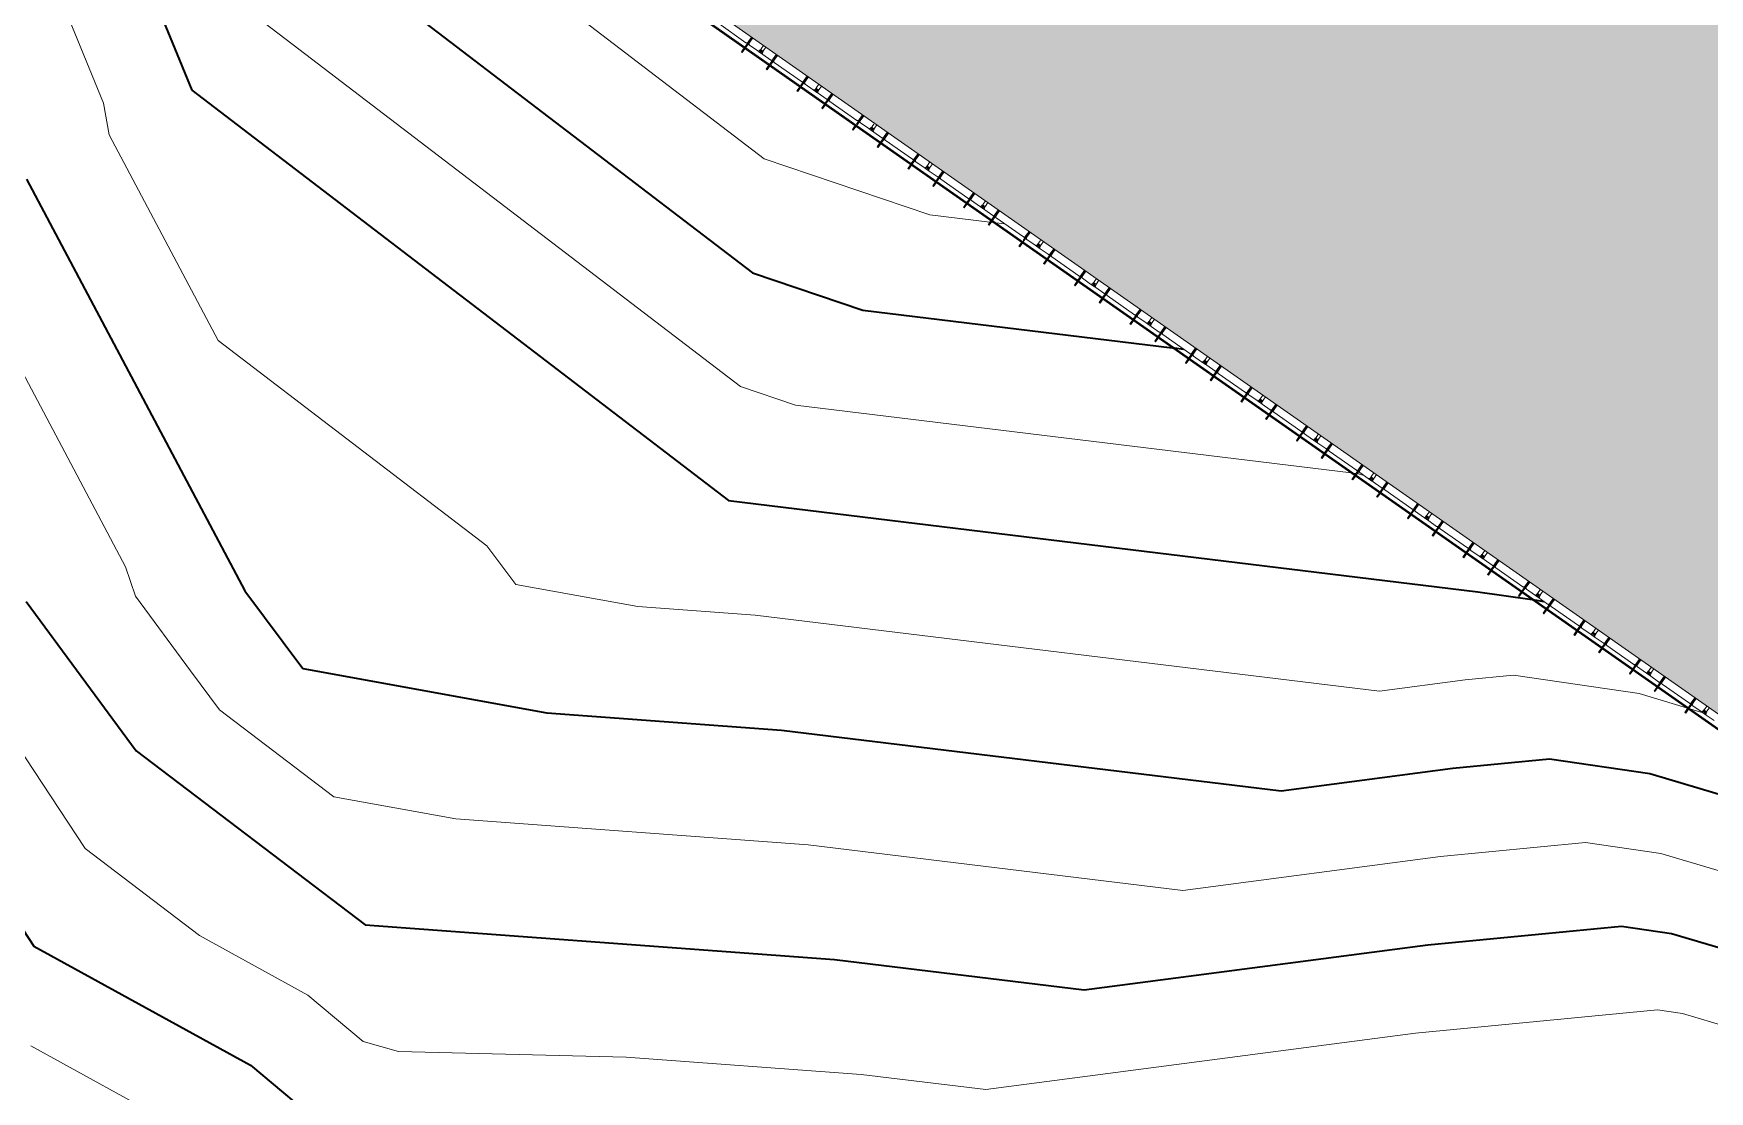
# Model space of a CAD drawing. Header units: millimetres. Extents: x -861324 to 439029, y -308065 to 694685.
# Drawn here: x -388432 to -326338, y 79907 to 119102 of the extents above; entities that cross this region are included whole.
import ezdxf

# ---------------------------------------------------------------- set-up
doc = ezdxf.new("R2010")
doc.units = ezdxf.units.MM
for name, color, linetype, lineweight in [('A-DETL-GENF', 92, 'Continuous', 9), ('A-DETL-THIN', 151, 'Continuous', 9), ('A-GENM', 13, 'Continuous', 9), ('C-TOPO-MAJR', 7, 'Continuous', 35), ('C-TOPO-MINR', 7, 'Continuous', 9), ('S-BEAM', 12, 'Continuous', 9)]:
    doc.layers.add(name, color=color, linetype=linetype, lineweight=lineweight)

# ---------------------------------------------------------------- blocks, each defined once
blk = doc.blocks.new('Dai phao do pin - DẢI PHAO ĐỠ PIN-15498-BỐ TRÍ BÈ PIN HỒ BẢN MÒNG')
at = {"layer": 'A-GENM', "color": 7}
for p, q in [((13210, -173), (13210, 66)), ((13270, 66), (13270, -173)), ((13748, 66), (13748, -88)), ((13862, -88), (13862, 66)), ((14330, -173), (14330, 66)), ((14390, 66), (14390, -173)), ((15720, -173), (15720, 66)), ((15780, 66), (15780, -173)), ((16258, 66), (16258, -88)), ((16372, -88), (16372, 66)), ((16840, -173), (16840, 66)), ((16900, 66), (16900, -173)), ((18230, -173), (18230, 66)), ((18290, 66), (18290, -173)), ((18768, 24), (18768, -88)), ((18882, -88), (18882, 66)), ((19350, -173), (19350, 66)), ((19410, 66), (19410, -173)), ((20740, -173), (20740, 66)), ((20800, 66), (20800, -173)), ((21278, 66), (21278, -88)), ((21392, -88), (21392, 66)), ((21860, -173), (21860, 66)), ((21920, 66), (21920, -173)), ((23250, -173), (23250, 66)), ((23310, 66), (23310, -173)), ((23788, 66), (23788, -88)), ((23902, -88), (23902, 66)), ((24370, -173), (24370, 66)), ((24430, 66), (24430, -173)), ((25760, -173), (25760, 66)), ((25820, 66), (25820, -173)), ((26298, 36), (26298, -88)), ((26412, -88), (26412, 66)), ((26880, -173), (26880, 66)), ((26940, 66), (26940, -173)), ((28270, -173), (28270, 66)), ((28330, 66), (28330, -173)), ((28808, 66), (28808, -88)), ((28922, -88), (28922, 66)), ((29390, -173), (29390, 66)), ((29450, 66), (29450, -173)), ((30780, -173), (30780, 66)), ((30840, 66), (30840, -173)), ((31318, 66), (31318, -88)), ((31432, -88), (31432, 66)), ((31900, -173), (31900, 66)), ((31960, 66), (31960, -173)), ((33290, -173), (33290, 66)), ((33350, 66), (33350, -173)), ((33828, 48), (33828, -88)), ((33942, -88), (33942, 66)), ((34410, -173), (34410, 66)), ((34470, 66), (34470, -173)), ((35800, -173), (35800, 66)), ((35860, 66), (35860, -173)), ((36338, 66), (36338, -88)), ((36452, -88), (36452, 66)), ((36920, -173), (36920, 66)), ((36980, 66), (36980, -173)), ((38310, -173), (38310, 66)), ((38370, 66), (38370, -173)), ((38848, 66), (38848, -88)), ((38962, -88), (38962, 66)), ((39430, -173), (39430, 66)), ((39490, 66), (39490, -173)), ((40820, -173), (40820, 66)), ((40880, 66), (40880, -173)), ((41358, 61), (41358, -88)), ((41472, -88), (41472, 66)), ((41940, -173), (41940, 66)), ((42000, 66), (42000, -173)), ((43330, -173), (43330, 66)), ((43390, 66), (43390, -173)), ((43868, 66), (43868, -88)), ((43982, -88), (43982, 66)), ((44450, -173), (44450, 66)), ((44510, 66), (44510, -173)), ((45840, -173), (45840, 66)), ((45900, 66), (45900, -173)), ((46378, 66), (46378, -88)), ((46492, -88), (46492, 66)), ((46960, -173), (46960, 66)), ((47020, 66), (47020, -173)), ((48350, -173), (48350, 66)), ((48410, 66), (48410, -173)), ((48888, 66), (48888, -88)), ((49002, -88), (49002, 66)), ((49470, -173), (49470, 66)), ((49530, 66), (49530, -173)), ((50860, -173), (50860, 66)), ((50920, 66), (50920, -173)), ((51398, 66), (51398, -88)), ((51512, -88), (51512, 66)), ((51980, -173), (51980, 66)), ((52040, 66), (52040, -173)), ((53370, -173), (53370, 66)), ((53430, 66), (53430, -173)), ((53908, 66), (53908, -88)), ((54022, -88), (54022, 66)), ((54490, -173), (54490, 66)), ((54550, 66), (54550, -173)), ((55880, -173), (55880, 66)), ((55940, 66), (55940, -173)), ((56418, 66), (56418, -88)), ((56532, -88), (56532, 66)), ((11930, -223), (13160, -223)), ((13193, -223), (13160, -223)), ((13320, -223), (13259, -223)), ((13320, -223), (13690, -223)), ((13740, -173), (13740, -118)), ((13740, -118), (13832, -118)), ((13778, -118), (13870, -118)), ((13870, -118), (13870, -173)), ((13920, -223), (14280, -223)), ((14339, -223), (14280, -223)), ((14440, -223), (14379, -223)), ((14440, -223), (15670, -223)), ((15729, -223), (15670, -223)), ((15830, -223), (15769, -223)), ((15830, -223), (16200, -223)), ((16250, -173), (16250, -118)), ((16250, -118), (16342, -118)), ((16288, -118), (16380, -118)), ((16380, -118), (16380, -173)), ((16430, -223), (16790, -223)), ((16849, -223), (16790, -223)), ((16950, -223), (16889, -223)), ((16950, -223), (18180, -223)), ((18239, -223), (18180, -223)), ((18340, -223), (18279, -223)), ((18340, -223), (18710, -223)), ((18760, -173), (18760, -118)), ((18760, -118), (18852, -118)), ((18798, -118), (18890, -118)), ((18890, -118), (18890, -173)), ((18940, -223), (19300, -223)), ((19359, -223), (19300, -223)), ((19460, -223), (19399, -223)), ((19460, -223), (20690, -223)), ((20749, -223), (20690, -223)), ((20850, -223), (20789, -223)), ((20850, -223), (21220, -223)), ((21270, -173), (21270, -118)), ((21270, -118), (21362, -118)), ((21308, -118), (21400, -118)), ((21400, -118), (21400, -173)), ((21450, -223), (21810, -223)), ((21869, -223), (21810, -223)), ((21970, -223), (21909, -223)), ((21970, -223), (23200, -223)), ((23259, -223), (23200, -223)), ((23360, -223), (23299, -223)), ((23360, -223), (23730, -223)), ((23780, -173), (23780, -118)), ((23780, -118), (23872, -118)), ((23818, -118), (23910, -118)), ((23910, -118), (23910, -173)), ((23960, -223), (24320, -223)), ((24379, -223), (24320, -223)), ((24480, -223), (24419, -223)), ((24480, -223), (25710, -223)), ((25769, -223), (25710, -223)), ((25870, -223), (25809, -223)), ((25870, -223), (26240, -223)), ((26290, -173), (26290, -118)), ((26290, -118), (26382, -118)), ((26328, -118), (26420, -118)), ((26420, -118), (26420, -173)), ((26470, -223), (26830, -223)), ((26889, -223), (26830, -223)), ((26990, -223), (26929, -223)), ((26990, -223), (28220, -223)), ((28279, -223), (28220, -223)), ((28380, -223), (28319, -223)), ((28380, -223), (28750, -223)), ((28800, -173), (28800, -118)), ((28800, -118), (28892, -118)), ((28838, -118), (28930, -118)), ((28930, -118), (28930, -173)), ((28980, -223), (29340, -223)), ((29399, -223), (29340, -223)), ((29500, -223), (29439, -223)), ((29500, -223), (30730, -223)), ((30789, -223), (30730, -223)), ((30890, -223), (30829, -223)), ((30890, -223), (31260, -223)), ((31310, -173), (31310, -118)), ((31310, -118), (31402, -118)), ((31348, -118), (31440, -118)), ((31440, -118), (31440, -173)), ((31490, -223), (31850, -223)), ((31909, -223), (31850, -223)), ((32010, -223), (31949, -223)), ((32010, -223), (33240, -223)), ((33299, -223), (33240, -223)), ((33400, -223), (33339, -223)), ((33400, -223), (33770, -223)), ((33820, -173), (33820, -118)), ((33820, -118), (33912, -118)), ((33858, -118), (33950, -118)), ((33950, -118), (33950, -173)), ((34000, -223), (34360, -223)), ((34419, -223), (34360, -223)), ((34520, -223), (34459, -223)), ((34520, -223), (35750, -223)), ((35809, -223), (35750, -223)), ((35910, -223), (35849, -223)), ((35910, -223), (36280, -223)), ((36330, -173), (36330, -118)), ((36330, -118), (36422, -118)), ((36368, -118), (36460, -118)), ((36460, -118), (36460, -173)), ((36510, -223), (36870, -223)), ((36929, -223), (36870, -223)), ((37030, -223), (36969, -223)), ((37030, -223), (38260, -223)), ((38319, -223), (38260, -223)), ((38420, -223), (38359, -223)), ((38420, -223), (38790, -223)), ((38840, -173), (38840, -118)), ((38840, -118), (38932, -118)), ((38878, -118), (38970, -118)), ((38970, -118), (38970, -173)), ((39020, -223), (39380, -223)), ((39439, -223), (39380, -223)), ((39540, -223), (39479, -223)), ((39540, -223), (40770, -223)), ((40829, -223), (40770, -223)), ((40930, -223), (40869, -223)), ((40930, -223), (41300, -223)), ((41350, -173), (41350, -118)), ((41350, -118), (41442, -118)), ((41388, -118), (41480, -118)), ((41480, -118), (41480, -173)), ((41530, -223), (41890, -223)), ((41949, -223), (41890, -223)), ((42050, -223), (41989, -223)), ((42050, -223), (43280, -223)), ((43339, -223), (43280, -223)), ((43440, -223), (43379, -223)), ((43440, -223), (43810, -223)), ((43860, -173), (43860, -118)), ((43860, -118), (43952, -118)), ((43898, -118), (43990, -118)), ((43990, -118), (43990, -173)), ((44040, -223), (44400, -223)), ((44459, -223), (44400, -223)), ((44560, -223), (44499, -223)), ((44560, -223), (45790, -223)), ((45849, -223), (45790, -223)), ((45950, -223), (45889, -223)), ((45950, -223), (46320, -223)), ((46370, -173), (46370, -118)), ((46370, -118), (46462, -118)), ((46408, -118), (46500, -118)), ((46500, -118), (46500, -173)), ((46550, -223), (46910, -223)), ((46969, -223), (46910, -223)), ((47070, -223), (47009, -223)), ((47070, -223), (48300, -223)), ((48359, -223), (48300, -223)), ((48460, -223), (48399, -223)), ((48460, -223), (48830, -223)), ((48880, -173), (48880, -118)), ((48880, -118), (48972, -118)), ((48918, -118), (49010, -118)), ((49010, -118), (49010, -173)), ((49060, -223), (49420, -223)), ((49479, -223), (49420, -223)), ((49580, -223), (49519, -223)), ((49580, -223), (50810, -223)), ((50869, -223), (50810, -223)), ((50970, -223), (50909, -223)), ((50970, -223), (51340, -223)), ((51390, -173), (51390, -118)), ((51390, -118), (51482, -118)), ((51428, -118), (51520, -118)), ((51520, -118), (51520, -173)), ((51570, -223), (51930, -223)), ((51989, -223), (51930, -223)), ((52090, -223), (52029, -223)), ((52090, -223), (53320, -223)), ((53379, -223), (53320, -223)), ((53480, -223), (53419, -223)), ((53480, -223), (53850, -223)), ((53900, -173), (53900, -118)), ((53900, -118), (53992, -118)), ((53938, -118), (54030, -118)), ((54030, -118), (54030, -173)), ((54080, -223), (54440, -223)), ((54499, -223), (54440, -223)), ((54600, -223), (54539, -223)), ((54600, -223), (55830, -223)), ((55889, -223), (55830, -223)), ((55990, -223), (56360, -223)), ((56410, -173), (56410, -118)), ((56410, -118), (56502, -118)), ((56448, -118), (56540, -118)), ((56540, -118), (56540, -173)), ((56590, -223), (56950, -223))]:
    blk.add_line(p, q, dxfattribs=at)
at = {"layer": 'A-GENM', "color": 9}
for p, q in [((13320, -223), (13259, -223)), ((13862, -223), (13690, -223)), ((13690, -223), (13862, -223)), ((13832, -118), (13740, -118)), ((13740, -118), (13740, -173)), ((13740, -173), (13740, -118)), ((13740, -118), (13740, -173)), ((13740, -118), (13832, -118)), ((13832, -118), (13740, -118)), ((13748, -223), (13748, -116)), ((13748, -116), (13748, -223)), ((13920, -223), (13748, -223)), ((13748, -223), (13920, -223)), ((13870, -118), (13778, -118)), ((13778, -118), (13870, -118)), ((13870, -118), (13778, -118)), ((13862, -116), (13862, -223)), ((13862, -223), (13862, -116)), ((13870, -173), (13870, -118)), ((13870, -118), (13870, -173)), ((13870, -173), (13870, -118)), ((14339, -223), (14280, -223)), ((14440, -223), (14379, -223)), ((15729, -223), (15670, -223)), ((15830, -223), (15769, -223)), ((16372, -223), (16200, -223)), ((16200, -223), (16372, -223)), ((16342, -118), (16250, -118)), ((16250, -118), (16250, -173)), ((16250, -173), (16250, -118)), ((16250, -118), (16250, -173)), ((16250, -118), (16342, -118)), ((16342, -118), (16250, -118)), ((16258, -223), (16258, -116)), ((16258, -116), (16258, -223)), ((16430, -223), (16258, -223)), ((16258, -223), (16430, -223)), ((16380, -118), (16288, -118)), ((16288, -118), (16380, -118)), ((16380, -118), (16288, -118)), ((16372, -116), (16372, -223)), ((16372, -223), (16372, -116)), ((16380, -173), (16380, -118)), ((16380, -118), (16380, -173)), ((16380, -173), (16380, -118)), ((16849, -223), (16790, -223)), ((16950, -223), (16889, -223)), ((18239, -223), (18180, -223)), ((18340, -223), (18279, -223)), ((18882, -223), (18710, -223)), ((18710, -223), (18882, -223)), ((18852, -118), (18760, -118)), ((18760, -118), (18760, -173)), ((18760, -173), (18760, -118)), ((18760, -118), (18760, -173)), ((18760, -118), (18852, -118)), ((18852, -118), (18760, -118)), ((18768, -223), (18768, -116)), ((18768, -116), (18768, -223)), ((18940, -223), (18768, -223)), ((18768, -223), (18940, -223)), ((18890, -118), (18798, -118)), ((18798, -118), (18890, -118)), ((18890, -118), (18798, -118)), ((18882, -116), (18882, -223)), ((18882, -223), (18882, -116)), ((18890, -173), (18890, -118)), ((18890, -118), (18890, -173)), ((18890, -173), (18890, -118)), ((19359, -223), (19300, -223)), ((19460, -223), (19399, -223)), ((20749, -223), (20690, -223)), ((20850, -223), (20789, -223)), ((21392, -223), (21220, -223)), ((21220, -223), (21392, -223)), ((21362, -118), (21270, -118)), ((21270, -118), (21270, -173)), ((21270, -173), (21270, -118)), ((21270, -118), (21270, -173)), ((21270, -118), (21362, -118)), ((21362, -118), (21270, -118)), ((21278, -223), (21278, -116)), ((21278, -116), (21278, -223)), ((21450, -223), (21278, -223)), ((21278, -223), (21450, -223)), ((21400, -118), (21308, -118)), ((21308, -118), (21400, -118)), ((21400, -118), (21308, -118)), ((21392, -116), (21392, -223)), ((21392, -223), (21392, -116)), ((21400, -173), (21400, -118)), ((21400, -118), (21400, -173)), ((21400, -173), (21400, -118)), ((21869, -223), (21810, -223)), ((21970, -223), (21909, -223)), ((23259, -223), (23200, -223)), ((23360, -223), (23299, -223)), ((23902, -223), (23730, -223)), ((23730, -223), (23902, -223)), ((23872, -118), (23780, -118)), ((23780, -118), (23780, -173)), ((23780, -173), (23780, -118)), ((23780, -118), (23780, -173)), ((23780, -118), (23872, -118)), ((23872, -118), (23780, -118)), ((23788, -223), (23788, -116)), ((23788, -116), (23788, -223)), ((23960, -223), (23788, -223)), ((23788, -223), (23960, -223)), ((23910, -118), (23818, -118)), ((23818, -118), (23910, -118)), ((23910, -118), (23818, -118)), ((23902, -116), (23902, -223)), ((23902, -223), (23902, -116)), ((23910, -173), (23910, -118)), ((23910, -118), (23910, -173)), ((23910, -173), (23910, -118)), ((24379, -223), (24320, -223)), ((24480, -223), (24419, -223)), ((25769, -223), (25710, -223)), ((25870, -223), (25809, -223)), ((26412, -223), (26240, -223)), ((26240, -223), (26412, -223)), ((26382, -118), (26290, -118)), ((26290, -118), (26290, -173)), ((26290, -173), (26290, -118)), ((26290, -118), (26290, -173)), ((26290, -118), (26382, -118)), ((26382, -118), (26290, -118)), ((26298, -223), (26298, -116)), ((26298, -116), (26298, -223)), ((26470, -223), (26298, -223)), ((26298, -223), (26470, -223)), ((26420, -118), (26328, -118)), ((26328, -118), (26420, -118)), ((26420, -118), (26328, -118)), ((26412, -116), (26412, -223)), ((26412, -223), (26412, -116)), ((26420, -173), (26420, -118)), ((26420, -118), (26420, -173)), ((26420, -173), (26420, -118)), ((26889, -223), (26830, -223)), ((26990, -223), (26929, -223)), ((28279, -223), (28220, -223)), ((28380, -223), (28319, -223)), ((28922, -223), (28750, -223)), ((28750, -223), (28922, -223)), ((28892, -118), (28800, -118)), ((28800, -118), (28800, -173)), ((28800, -173), (28800, -118)), ((28800, -118), (28800, -173)), ((28800, -118), (28892, -118)), ((28892, -118), (28800, -118)), ((28808, -223), (28808, -116)), ((28808, -116), (28808, -223)), ((28980, -223), (28808, -223)), ((28808, -223), (28980, -223)), ((28930, -118), (28838, -118)), ((28838, -118), (28930, -118)), ((28930, -118), (28838, -118)), ((28922, -116), (28922, -223)), ((28922, -223), (28922, -116)), ((28930, -173), (28930, -118)), ((28930, -118), (28930, -173)), ((28930, -173), (28930, -118)), ((29399, -223), (29340, -223)), ((29500, -223), (29439, -223)), ((30789, -223), (30730, -223)), ((30890, -223), (30829, -223)), ((31432, -223), (31260, -223)), ((31260, -223), (31432, -223)), ((31402, -118), (31310, -118)), ((31310, -118), (31310, -173)), ((31310, -173), (31310, -118)), ((31310, -118), (31310, -173)), ((31310, -118), (31402, -118)), ((31402, -118), (31310, -118)), ((31318, -223), (31318, -116)), ((31318, -116), (31318, -223)), ((31490, -223), (31318, -223)), ((31318, -223), (31490, -223)), ((31440, -118), (31348, -118)), ((31348, -118), (31440, -118)), ((31440, -118), (31348, -118)), ((31432, -116), (31432, -223)), ((31432, -223), (31432, -116)), ((31440, -173), (31440, -118)), ((31440, -118), (31440, -173)), ((31440, -173), (31440, -118)), ((31909, -223), (31850, -223)), ((32010, -223), (31949, -223)), ((33299, -223), (33240, -223)), ((33400, -223), (33339, -223)), ((33942, -223), (33770, -223)), ((33770, -223), (33942, -223)), ((33912, -118), (33820, -118)), ((33820, -118), (33820, -173)), ((33820, -173), (33820, -118)), ((33820, -118), (33820, -173)), ((33820, -118), (33912, -118)), ((33912, -118), (33820, -118)), ((33828, -223), (33828, -116)), ((33828, -116), (33828, -223)), ((34000, -223), (33828, -223)), ((33828, -223), (34000, -223)), ((33950, -118), (33858, -118)), ((33858, -118), (33950, -118)), ((33950, -118), (33858, -118)), ((33942, -116), (33942, -223)), ((33942, -223), (33942, -116)), ((33950, -173), (33950, -118)), ((33950, -118), (33950, -173)), ((33950, -173), (33950, -118)), ((34419, -223), (34360, -223)), ((34520, -223), (34459, -223)), ((35809, -223), (35750, -223)), ((35910, -223), (35849, -223)), ((36452, -223), (36280, -223)), ((36280, -223), (36452, -223)), ((36422, -118), (36330, -118)), ((36330, -118), (36330, -173)), ((36330, -173), (36330, -118)), ((36330, -118), (36330, -173)), ((36330, -118), (36422, -118)), ((36422, -118), (36330, -118)), ((36338, -223), (36338, -116)), ((36338, -116), (36338, -223)), ((36510, -223), (36338, -223)), ((36338, -223), (36510, -223)), ((36460, -118), (36368, -118)), ((36368, -118), (36460, -118)), ((36460, -118), (36368, -118)), ((36452, -116), (36452, -223)), ((36452, -223), (36452, -116)), ((36460, -173), (36460, -118)), ((36460, -118), (36460, -173)), ((36460, -173), (36460, -118)), ((36929, -223), (36870, -223)), ((37030, -223), (36969, -223)), ((38319, -223), (38260, -223)), ((38420, -223), (38359, -223)), ((38962, -223), (38790, -223)), ((38790, -223), (38962, -223)), ((38932, -118), (38840, -118)), ((38840, -118), (38840, -173)), ((38840, -173), (38840, -118)), ((38840, -118), (38840, -173)), ((38840, -118), (38932, -118)), ((38932, -118), (38840, -118)), ((38848, -223), (38848, -116)), ((38848, -116), (38848, -223)), ((39020, -223), (38848, -223)), ((38848, -223), (39020, -223)), ((38970, -118), (38878, -118)), ((38878, -118), (38970, -118)), ((38970, -118), (38878, -118)), ((38962, -116), (38962, -223)), ((38962, -223), (38962, -116)), ((38970, -173), (38970, -118)), ((38970, -118), (38970, -173)), ((38970, -173), (38970, -118)), ((39439, -223), (39380, -223)), ((39540, -223), (39479, -223)), ((40829, -223), (40770, -223)), ((40930, -223), (40869, -223)), ((41472, -223), (41300, -223)), ((41300, -223), (41472, -223)), ((41442, -118), (41350, -118)), ((41350, -118), (41350, -173)), ((41350, -173), (41350, -118)), ((41350, -118), (41350, -173)), ((41350, -118), (41442, -118)), ((41442, -118), (41350, -118)), ((41358, -223), (41358, -116)), ((41358, -116), (41358, -223)), ((41530, -223), (41358, -223)), ((41358, -223), (41530, -223)), ((41480, -118), (41388, -118)), ((41388, -118), (41480, -118)), ((41480, -118), (41388, -118)), ((41472, -116), (41472, -223)), ((41472, -223), (41472, -116)), ((41480, -173), (41480, -118)), ((41480, -118), (41480, -173)), ((41480, -173), (41480, -118)), ((41949, -223), (41890, -223)), ((42050, -223), (41989, -223)), ((43339, -223), (43280, -223)), ((43440, -223), (43379, -223)), ((43982, -223), (43810, -223)), ((43810, -223), (43982, -223)), ((43931, -118), (43860, -118)), ((43860, -118), (43860, -173)), ((43860, -173), (43860, -118)), ((43860, -118), (43860, -173)), ((43860, -118), (43931, -118)), ((43931, -118), (43860, -118)), ((43868, -223), (43868, -116)), ((43868, -116), (43868, -223)), ((44040, -223), (43868, -223)), ((43868, -223), (44040, -223)), ((43990, -118), (43931, -118)), ((43931, -118), (43990, -118)), ((43990, -118), (43931, -118)), ((43982, -116), (43982, -222)), ((43982, -222), (43982, -116)), ((43990, -173), (43990, -118)), ((43990, -118), (43990, -173)), ((43990, -173), (43990, -118)), ((44459, -223), (44400, -223)), ((44560, -223), (44499, -223)), ((45849, -223), (45790, -223)), ((45950, -223), (45889, -223)), ((46492, -223), (46320, -223)), ((46320, -223), (46492, -223)), ((46462, -118), (46370, -118)), ((46370, -118), (46370, -173)), ((46370, -173), (46370, -118)), ((46370, -118), (46370, -173)), ((46370, -118), (46462, -118)), ((46462, -118), (46370, -118)), ((46378, -223), (46378, -116)), ((46378, -116), (46378, -223)), ((46550, -223), (46378, -223)), ((46378, -223), (46550, -223)), ((46500, -118), (46408, -118)), ((46408, -118), (46500, -118)), ((46500, -118), (46408, -118)), ((46492, -116), (46492, -223)), ((46492, -223), (46492, -116)), ((46500, -173), (46500, -118)), ((46500, -118), (46500, -173)), ((46500, -173), (46500, -118)), ((46969, -223), (46910, -223)), ((47070, -223), (47009, -223)), ((48359, -223), (48300, -223)), ((48460, -223), (48399, -223)), ((49002, -223), (48830, -223)), ((48830, -223), (49002, -223)), ((48972, -118), (48880, -118)), ((48880, -118), (48880, -173)), ((48880, -173), (48880, -118)), ((48880, -118), (48880, -173)), ((48880, -118), (48972, -118)), ((48972, -118), (48880, -118)), ((48888, -223), (48888, -116)), ((48888, -116), (48888, -223)), ((49060, -223), (48888, -223)), ((48888, -223), (49060, -223)), ((49010, -118), (48918, -118)), ((48918, -118), (49010, -118)), ((49010, -118), (48918, -118)), ((49002, -116), (49002, -223)), ((49002, -223), (49002, -116)), ((49010, -173), (49010, -118)), ((49010, -118), (49010, -173)), ((49010, -173), (49010, -118)), ((49479, -223), (49420, -223)), ((49580, -223), (49519, -223)), ((50869, -223), (50810, -223)), ((50970, -223), (50909, -223)), ((51512, -223), (51340, -223)), ((51340, -223), (51512, -223)), ((51482, -118), (51390, -118)), ((51390, -118), (51390, -173)), ((51390, -173), (51390, -118)), ((51390, -118), (51390, -173)), ((51390, -118), (51482, -118)), ((51482, -118), (51390, -118)), ((51398, -223), (51398, -116)), ((51398, -116), (51398, -223)), ((51570, -223), (51398, -223)), ((51398, -223), (51570, -223)), ((51520, -118), (51428, -118)), ((51428, -118), (51520, -118)), ((51520, -118), (51428, -118)), ((51512, -116), (51512, -223)), ((51512, -223), (51512, -116)), ((51520, -173), (51520, -118)), ((51520, -118), (51520, -173)), ((51520, -173), (51520, -118)), ((51989, -223), (51930, -223)), ((52090, -223), (52029, -223)), ((53379, -223), (53320, -223)), ((53480, -223), (53419, -223)), ((54022, -223), (53850, -223)), ((53850, -223), (54022, -223)), ((53992, -118), (53900, -118)), ((53900, -118), (53900, -173)), ((53900, -173), (53900, -118)), ((53900, -118), (53900, -173)), ((53900, -118), (53992, -118)), ((53992, -118), (53900, -118)), ((53908, -223), (53908, -116)), ((53908, -116), (53908, -223)), ((54080, -223), (53908, -223)), ((53908, -223), (54080, -223)), ((54030, -118), (53938, -118)), ((53938, -118), (54030, -118)), ((54030, -118), (53938, -118)), ((54022, -116), (54022, -223)), ((54022, -223), (54022, -116)), ((54030, -173), (54030, -118)), ((54030, -118), (54030, -173)), ((54030, -173), (54030, -118)), ((54499, -223), (54440, -223)), ((54600, -223), (54539, -223)), ((55889, -223), (55830, -223)), ((56532, -223), (56360, -223)), ((56360, -223), (56532, -223)), ((56502, -118), (56410, -118)), ((56410, -118), (56410, -173)), ((56410, -173), (56410, -118)), ((56410, -118), (56410, -173)), ((56410, -118), (56502, -118)), ((56502, -118), (56410, -118)), ((56418, -223), (56418, -116)), ((56418, -116), (56418, -223)), ((56590, -223), (56418, -223)), ((56418, -223), (56590, -223)), ((56540, -118), (56448, -118)), ((56448, -118), (56540, -118)), ((56540, -118), (56448, -118)), ((56532, -116), (56532, -223)), ((56532, -223), (56532, -116)), ((56540, -173), (56540, -118)), ((56540, -118), (56540, -173)), ((56540, -173), (56540, -118))]:
    blk.add_line(p, q, dxfattribs=at)
at = {"layer": 'A-GENM', "color": 7}
for centre, radius, start, end in [((13160, -173), 50, 270, 360), ((13160, -173), 50, 270, 345), ((13320, -173), 50, 180, 270), ((13320, -173), 50, 180, 255), ((13690, -173), 50, 270, 360), ((13778, -88), 30, 180, 270), ((13832, -88), 30, 270, 360), ((13920, -173), 50, 180, 270), ((14280, -173), 50, 270, 360), ((14280, -173), 50, 270, 345), ((14440, -173), 50, 180, 270), ((14440, -173), 50, 180, 255), ((15670, -173), 50, 270, 360), ((15670, -173), 50, 270, 345), ((15830, -173), 50, 180, 270), ((15830, -173), 50, 180, 255), ((16200, -173), 50, 270, 360), ((16288, -88), 30, 180, 270), ((16342, -88), 30, 270, 360), ((16430, -173), 50, 180, 270), ((16790, -173), 50, 270, 360), ((16790, -173), 50, 270, 345), ((16950, -173), 50, 180, 270), ((16950, -173), 50, 180, 255), ((18180, -173), 50, 270, 360), ((18180, -173), 50, 270, 345), ((18340, -173), 50, 180, 270), ((18340, -173), 50, 180, 255), ((18710, -173), 50, 270, 360), ((18798, -88), 30, 180, 270), ((18852, -88), 30, 270, 360), ((18940, -173), 50, 180, 270), ((19300, -173), 50, 270, 360), ((19300, -173), 50, 270, 345), ((19460, -173), 50, 180, 270), ((19460, -173), 50, 180, 255), ((20690, -173), 50, 270, 360), ((20690, -173), 50, 270, 345), ((20850, -173), 50, 180, 270), ((20850, -173), 50, 180, 255), ((21220, -173), 50, 270, 360), ((21308, -88), 30, 180, 270), ((21362, -88), 30, 270, 360), ((21450, -173), 50, 180, 270), ((21810, -173), 50, 270, 360), ((21810, -173), 50, 270, 345), ((21970, -173), 50, 180, 270), ((21970, -173), 50, 180, 255), ((23200, -173), 50, 270, 360), ((23200, -173), 50, 270, 345), ((23360, -173), 50, 180, 270), ((23360, -173), 50, 180, 255), ((23730, -173), 50, 270, 360), ((23818, -88), 30, 180, 270), ((23872, -88), 30, 270, 360), ((23960, -173), 50, 180, 270), ((24320, -173), 50, 270, 360), ((24320, -173), 50, 270, 345), ((24480, -173), 50, 180, 270), ((24480, -173), 50, 180, 255), ((25710, -173), 50, 270, 360), ((25710, -173), 50, 270, 345), ((25870, -173), 50, 180, 270), ((25870, -173), 50, 180, 255), ((26240, -173), 50, 270, 360), ((26328, -88), 30, 180, 270), ((26382, -88), 30, 270, 360), ((26470, -173), 50, 180, 270), ((26830, -173), 50, 270, 360), ((26830, -173), 50, 270, 345), ((26990, -173), 50, 180, 270), ((26990, -173), 50, 180, 255), ((28220, -173), 50, 270, 360), ((28220, -173), 50, 270, 345), ((28380, -173), 50, 180, 270), ((28380, -173), 50, 180, 255), ((28750, -173), 50, 270, 360), ((28838, -88), 30, 180, 270), ((28892, -88), 30, 270, 360), ((28980, -173), 50, 180, 270), ((29340, -173), 50, 270, 360), ((29340, -173), 50, 270, 345), ((29500, -173), 50, 180, 270), ((29500, -173), 50, 180, 255), ((30730, -173), 50, 270, 360), ((30730, -173), 50, 270, 345), ((30890, -173), 50, 180, 270), ((30890, -173), 50, 180, 255), ((31260, -173), 50, 270, 360), ((31348, -88), 30, 180, 270), ((31402, -88), 30, 270, 360), ((31490, -173), 50, 180, 270), ((31850, -173), 50, 270, 360), ((31850, -173), 50, 270, 345), ((32010, -173), 50, 180, 270), ((32010, -173), 50, 180, 255), ((33240, -173), 50, 270, 360), ((33240, -173), 50, 270, 345), ((33400, -173), 50, 180, 270), ((33400, -173), 50, 180, 255), ((33770, -173), 50, 270, 360), ((33858, -88), 30, 180, 270), ((33912, -88), 30, 270, 360), ((34000, -173), 50, 180, 270), ((34360, -173), 50, 270, 360), ((34360, -173), 50, 270, 345), ((34520, -173), 50, 180, 270), ((34520, -173), 50, 180, 255), ((35750, -173), 50, 270, 360), ((35750, -173), 50, 270, 345), ((35910, -173), 50, 180, 270), ((35910, -173), 50, 180, 255), ((36280, -173), 50, 270, 360), ((36368, -88), 30, 180, 270), ((36422, -88), 30, 270, 360), ((36510, -173), 50, 180, 270), ((36870, -173), 50, 270, 360), ((36870, -173), 50, 270, 345), ((37030, -173), 50, 180, 270), ((37030, -173), 50, 180, 255), ((38260, -173), 50, 270, 360), ((38260, -173), 50, 270, 345), ((38420, -173), 50, 180, 270), ((38420, -173), 50, 180, 255), ((38790, -173), 50, 270, 360), ((38878, -88), 30, 180, 270), ((38932, -88), 30, 270, 360), ((39020, -173), 50, 180, 270), ((39380, -173), 50, 270, 360), ((39380, -173), 50, 270, 345), ((39540, -173), 50, 180, 270), ((39540, -173), 50, 180, 255), ((40770, -173), 50, 270, 360), ((40770, -173), 50, 270, 345), ((40930, -173), 50, 180, 270), ((40930, -173), 50, 180, 255), ((41300, -173), 50, 270, 360), ((41388, -88), 30, 180, 270), ((41442, -88), 30, 270, 360), ((41530, -173), 50, 180, 270), ((41890, -173), 50, 270, 360), ((41890, -173), 50, 270, 345), ((42050, -173), 50, 180, 270), ((42050, -173), 50, 180, 255), ((43280, -173), 50, 270, 360), ((43280, -173), 50, 270, 345), ((43440, -173), 50, 180, 270), ((43440, -173), 50, 180, 255), ((43810, -173), 50, 270, 360), ((43898, -88), 30, 180, 270), ((43952, -88), 30, 270, 360), ((44040, -173), 50, 180, 270), ((44400, -173), 50, 270, 360), ((44400, -173), 50, 270, 345), ((44560, -173), 50, 180, 270), ((44560, -173), 50, 180, 255), ((45790, -173), 50, 270, 360), ((45790, -173), 50, 270, 345), ((45950, -173), 50, 180, 270), ((45950, -173), 50, 180, 255), ((46320, -173), 50, 270, 360), ((46408, -88), 30, 180, 270), ((46462, -88), 30, 270, 360), ((46550, -173), 50, 180, 270), ((46910, -173), 50, 270, 360), ((46910, -173), 50, 270, 345), ((47070, -173), 50, 180, 270), ((47070, -173), 50, 180, 255), ((48300, -173), 50, 270, 360), ((48300, -173), 50, 270, 345), ((48460, -173), 50, 180, 270), ((48460, -173), 50, 180, 255), ((48830, -173), 50, 270, 360), ((48918, -88), 30, 180, 270), ((48972, -88), 30, 270, 360), ((49060, -173), 50, 180, 270), ((49420, -173), 50, 270, 360), ((49420, -173), 50, 270, 345), ((49580, -173), 50, 180, 270), ((49580, -173), 50, 180, 255), ((50810, -173), 50, 270, 360), ((50810, -173), 50, 270, 345), ((50970, -173), 50, 180, 270), ((50970, -173), 50, 180, 255), ((51340, -173), 50, 270, 360), ((51428, -88), 30, 180, 270), ((51482, -88), 30, 270, 360), ((51570, -173), 50, 180, 270), ((51930, -173), 50, 270, 360), ((51930, -173), 50, 270, 345), ((52090, -173), 50, 180, 270), ((52090, -173), 50, 180, 255), ((53320, -173), 50, 270, 360), ((53320, -173), 50, 270, 345), ((53480, -173), 50, 180, 270), ((53480, -173), 50, 180, 255), ((53850, -173), 50, 270, 360), ((53938, -88), 30, 180, 270), ((53992, -88), 30, 270, 360), ((54080, -173), 50, 180, 270), ((54440, -173), 50, 270, 360), ((54440, -173), 50, 270, 345), ((54600, -173), 50, 180, 270), ((54600, -173), 50, 180, 255), ((55830, -173), 50, 270, 360), ((55830, -173), 50, 270, 345), ((55990, -173), 50, 180, 270), ((55990, -173), 50, 180, 255), ((56360, -173), 50, 270, 360), ((56448, -88), 30, 180, 270), ((56502, -88), 30, 270, 360), ((56590, -173), 50, 180, 270)]:
    blk.add_arc(centre, radius, start, end, dxfattribs=at)
at = {"layer": 'A-GENM', "color": 9}
for centre, radius, start, end in [((13690, -173), 50, 270, 0), ((13690, -173), 50, 270, 360), ((13690, -173), 50, 270, 0), ((13799, -162), 25, 0, 180), ((13799, -162), 25, 360, 180), ((13799, -162), 25, 180, 0), ((13799, -162), 25, 180, 360), ((13801, -162), 25, 0, 180), ((13801, -162), 25, 0, 180), ((13801, -162), 25, 180, 0), ((13801, -162), 25, 180, 360), ((13920, -173), 50, 180, 270), ((13920, -173), 50, 180, 270), ((13920, -173), 50, 180, 270), ((16200, -173), 50, 270, 0), ((16200, -173), 50, 270, 360), ((16200, -173), 50, 270, 0), ((16309, -162), 25, 0, 180), ((16309, -162), 25, 360, 180), ((16309, -162), 25, 180, 360), ((16309, -162), 25, 180, 360), ((16311, -162), 25, 0, 180), ((16311, -162), 25, 0, 180), ((16311, -162), 25, 180, 0), ((16311, -162), 25, 180, 0), ((16430, -173), 50, 180, 270), ((16430, -173), 50, 180, 270), ((16430, -173), 50, 180, 270), ((18710, -173), 50, 270, 0), ((18710, -173), 50, 270, 360), ((18710, -173), 50, 270, 0), ((18819, -162), 25, 0, 180), ((18819, -162), 25, 360, 180), ((18819, -162), 25, 180, 0), ((18819, -162), 25, 180, 360), ((18821, -162), 25, 0, 180), ((18821, -162), 25, 0, 180), ((18821, -162), 25, 180, 0), ((18821, -162), 25, 180, 0), ((18940, -173), 50, 180, 270), ((18940, -173), 50, 180, 270), ((18940, -173), 50, 180, 270), ((21220, -173), 50, 270, 360), ((21220, -173), 50, 270, 360), ((21220, -173), 50, 270, 360), ((21329, -162), 25, 0, 180), ((21329, -162), 25, 360, 180), ((21329, -162), 25, 180, 0), ((21329, -162), 25, 180, 360), ((21331, -162), 25, 0, 180), ((21331, -162), 25, 0, 180), ((21331, -162), 25, 180, 0), ((21331, -162), 25, 180, 0), ((21450, -173), 50, 180, 270), ((21450, -173), 50, 180, 270), ((21450, -173), 50, 180, 270), ((23730, -173), 50, 270, 0), ((23730, -173), 50, 270, 360), ((23730, -173), 50, 270, 0), ((23839, -162), 25, 0, 180), ((23839, -162), 25, 360, 180), ((23839, -162), 25, 180, 0), ((23839, -162), 25, 180, 360), ((23841, -162), 25, 0, 180), ((23841, -162), 25, 0, 180), ((23841, -162), 25, 180, 0), ((23841, -162), 25, 180, 0), ((23960, -173), 50, 180, 270), ((23960, -173), 50, 180, 270), ((23960, -173), 50, 180, 270), ((26240, -173), 50, 270, 360), ((26240, -173), 50, 270, 360), ((26240, -173), 50, 270, 360), ((26349, -162), 25, 0, 180), ((26349, -162), 25, 360, 180), ((26349, -162), 25, 180, 0), ((26349, -162), 25, 180, 360), ((26351, -162), 25, 0, 180), ((26351, -162), 25, 0, 180), ((26351, -162), 25, 180, 0), ((26351, -162), 25, 180, 360), ((26470, -173), 50, 180, 270), ((26470, -173), 50, 180, 270), ((26470, -173), 50, 180, 270), ((28750, -173), 50, 270, 360), ((28750, -173), 50, 270, 360), ((28750, -173), 50, 270, 360), ((28859, -162), 25, 0, 180), ((28859, -162), 25, 360, 180), ((28859, -162), 25, 180, 0), ((28859, -162), 25, 180, 360), ((28861, -162), 25, 0, 180), ((28861, -162), 25, 0, 180), ((28861, -162), 25, 180, 0), ((28861, -162), 25, 180, 0), ((28980, -173), 50, 180, 270), ((28980, -173), 50, 180, 270), ((28980, -173), 50, 180, 270), ((31260, -173), 50, 270, 0), ((31260, -173), 50, 270, 360), ((31260, -173), 50, 270, 0), ((31369, -162), 25, 0, 180), ((31369, -162), 25, 360, 180), ((31369, -162), 25, 180, 0), ((31369, -162), 25, 180, 360), ((31371, -162), 25, 0, 180), ((31371, -162), 25, 0, 180), ((31371, -162), 25, 180, 0), ((31371, -162), 25, 180, 0), ((31490, -173), 50, 180, 270), ((31490, -173), 50, 180, 270), ((31490, -173), 50, 180, 270), ((33770, -173), 50, 270, 0), ((33770, -173), 50, 270, 360), ((33770, -173), 50, 270, 0), ((33879, -162), 25, 0, 180), ((33879, -162), 25, 360, 180), ((33879, -162), 25, 180, 0), ((33879, -162), 25, 180, 360), ((33881, -162), 25, 0, 180), ((33881, -162), 25, 0, 180), ((33881, -162), 25, 180, 0), ((33881, -162), 25, 180, 0), ((34000, -173), 50, 180, 270), ((34000, -173), 50, 180, 270), ((34000, -173), 50, 180, 270), ((36280, -173), 50, 270, 0), ((36280, -173), 50, 270, 360), ((36280, -173), 50, 270, 0), ((36389, -162), 25, 0, 180), ((36389, -162), 25, 360, 180), ((36389, -162), 25, 180, 0), ((36389, -162), 25, 180, 360), ((36391, -162), 25, 0, 180), ((36391, -162), 25, 0, 180), ((36391, -162), 25, 180, 0), ((36391, -162), 25, 180, 0), ((36510, -173), 50, 180, 270), ((36510, -173), 50, 180, 270), ((36510, -173), 50, 180, 270), ((38790, -173), 50, 270, 0), ((38790, -173), 50, 270, 360), ((38790, -173), 50, 270, 0), ((38899, -162), 25, 0, 180), ((38899, -162), 25, 360, 180), ((38899, -162), 25, 180, 0), ((38899, -162), 25, 180, 360), ((38901, -162), 25, 0, 180), ((38901, -162), 25, 0, 180), ((38901, -162), 25, 180, 0), ((38901, -162), 25, 180, 0), ((39020, -173), 50, 180, 270), ((39020, -173), 50, 180, 270), ((39020, -173), 50, 180, 270), ((41300, -173), 50, 270, 0), ((41300, -173), 50, 270, 360), ((41300, -173), 50, 270, 0), ((41409, -162), 25, 0, 180), ((41409, -162), 25, 360, 180), ((41409, -162), 25, 180, 360), ((41409, -162), 25, 180, 360), ((41411, -162), 25, 0, 180), ((41411, -162), 25, 0, 180), ((41411, -162), 25, 180, 360), ((41411, -162), 25, 180, 0), ((41530, -173), 50, 180, 270), ((41530, -173), 50, 180, 270), ((41530, -173), 50, 180, 270), ((43810, -173), 50, 270, 0), ((43810, -173), 50, 270, 360), ((43810, -173), 50, 270, 0), ((43919, -162), 25, 0, 180), ((43919, -162), 25, 360, 180), ((43919, -162), 25, 180, 360), ((43919, -162), 25, 180, 360), ((43921, -162), 25, 0, 180), ((43921, -162), 25, 0, 180), ((43921, -162), 25, 180, 0), ((43921, -162), 25, 180, 0), ((44040, -173), 50, 180, 270), ((44040, -173), 50, 180, 270), ((44040, -173), 50, 180, 270), ((46320, -173), 50, 270, 0), ((46320, -173), 50, 270, 360), ((46320, -173), 50, 270, 0), ((46429, -162), 25, 0, 180), ((46429, -162), 25, 360, 180), ((46429, -162), 25, 180, 360), ((46429, -162), 25, 180, 360), ((46431, -162), 25, 0, 180), ((46431, -162), 25, 0, 180), ((46431, -162), 25, 180, 0), ((46431, -162), 25, 180, 0), ((46550, -173), 50, 180, 270), ((46550, -173), 50, 180, 270), ((46550, -173), 50, 180, 270), ((48830, -173), 50, 270, 0), ((48830, -173), 50, 270, 360), ((48830, -173), 50, 270, 0), ((48939, -162), 25, 0, 180), ((48939, -162), 25, 360, 180), ((48939, -162), 25, 180, 0), ((48939, -162), 25, 180, 360), ((48941, -162), 25, 0, 180), ((48941, -162), 25, 0, 180), ((48941, -162), 25, 180, 0), ((48941, -162), 25, 180, 0), ((49060, -173), 50, 180, 270), ((49060, -173), 50, 180, 270), ((49060, -173), 50, 180, 270), ((51340, -173), 50, 270, 0), ((51340, -173), 50, 270, 360), ((51340, -173), 50, 270, 0), ((51449, -162), 25, 0, 180), ((51449, -162), 25, 360, 180), ((51449, -162), 25, 180, 0), ((51449, -162), 25, 180, 360), ((51451, -162), 25, 0, 180), ((51451, -162), 25, 0, 180), ((51451, -162), 25, 180, 0), ((51451, -162), 25, 180, 0), ((51570, -173), 50, 180, 270), ((51570, -173), 50, 180, 270), ((51570, -173), 50, 180, 270), ((53850, -173), 50, 270, 0), ((53850, -173), 50, 270, 360), ((53850, -173), 50, 270, 0), ((53959, -162), 25, 0, 180), ((53959, -162), 25, 360, 180), ((53959, -162), 25, 180, 0), ((53959, -162), 25, 180, 360), ((53961, -162), 25, 0, 180), ((53961, -162), 25, 0, 180), ((53961, -162), 25, 180, 0), ((53961, -162), 25, 180, 0), ((54080, -173), 50, 180, 270), ((54080, -173), 50, 180, 270), ((54080, -173), 50, 180, 270), ((56360, -173), 50, 270, 0), ((56360, -173), 50, 270, 360), ((56360, -173), 50, 270, 0), ((56469, -162), 25, 0, 180), ((56469, -162), 25, 360, 180), ((56469, -162), 25, 180, 0), ((56469, -162), 25, 180, 360), ((56471, -162), 25, 0, 180), ((56471, -162), 25, 0, 180), ((56471, -162), 25, 180, 360), ((56471, -162), 25, 180, 0), ((56590, -173), 50, 180, 270), ((56590, -173), 50, 180, 270), ((56590, -173), 50, 180, 270)]:
    blk.add_arc(centre, radius, start, end, dxfattribs=at)
blk = doc.blocks.new('Dầm C52 - Dầm C52-19794-BỐ TRÍ BÈ PIN HỒ BẢN MÒNG')
at = {"layer": 'S-BEAM', "color": 7}
for p, q in [((-39613, -20), (-39613, 20)), ((-39613, 20), (-39433, 20)), ((-39393, 20), (-38947, 20)), ((-39433, -20), (-39613, -20)), ((-38947, -20), (-39393, -20))]:
    blk.add_line(p, q, dxfattribs=at)
blk = doc.blocks.new('Dầm C52 - Dầm C52-V187-BỐ TRÍ BÈ PIN HỒ BẢN MÒNG')
at = {"layer": 'S-BEAM', "color": 7}
for p, q in [((-39613, -20), (-39613, 20)), ((-39613, 20), (-39433, 20)), ((-39360, 20), (-38947, 20)), ((-39433, -20), (-39613, -20)), ((-38947, -20), (-39393, -20))]:
    blk.add_line(p, q, dxfattribs=at)
blk = doc.blocks.new('Dầm C52 - Dầm C52-V188-BỐ TRÍ BÈ PIN HỒ BẢN MÒNG')
at = {"layer": 'S-BEAM', "color": 7}
for p, q in [((-39613, -20), (-39613, 20)), ((-39613, 20), (-39433, 20)), ((-39348, 20), (-38947, 20)), ((-39433, -20), (-39613, -20)), ((-38947, -20), (-39393, -20))]:
    blk.add_line(p, q, dxfattribs=at)
blk = doc.blocks.new('Dầm C52 - Dầm C52-V189-BỐ TRÍ BÈ PIN HỒ BẢN MÒNG')
at = {"layer": 'S-BEAM', "color": 7}
for p, q in [((-39613, -20), (-39613, 20)), ((-39613, 20), (-39433, 20)), ((-39393, 20), (-38947, 20)), ((-39433, -20), (-39613, -20)), ((-38947, -20), (-39370, -20))]:
    blk.add_line(p, q, dxfattribs=at)
blk = doc.blocks.new('Dầm C52 - Hộp 40x60-V197-BỐ TRÍ BÈ PIN HỒ BẢN MÒNG')
at = {"layer": 'S-BEAM', "color": 7}
for p, q in [((-110033, 20), (110033, 20)), ((110033, -20), (-110033, -20))]:
    blk.add_line(p, q, dxfattribs=at)
blk = doc.blocks.new('HOBANMONG_BEPIN 6_rvt-1-BỐ TRÍ BÈ PIN HỒ BẢN MÒNG')
at = {"layer": 'A-GENM', "lineweight": 9, "rotation": 324.9999999999996}
blk.add_blockref('Dai phao do pin - DẢI PHAO ĐỠ PIN-15498-BỐ TRÍ BÈ PIN HỒ BẢN MÒNG', (-372688, 126494), dxfattribs=at)
at = {"layer": 'S-BEAM', "lineweight": 9}
for name, p, rotation in [('Dầm C52 - Hộp 40x60-V197-BỐ TRÍ BÈ PIN HỒ BẢN MÒNG', (-404336, 148166), 324.9999999999993), ('Dầm C52 - Dầm C52-19794-BỐ TRÍ BÈ PIN HỒ BẢN MÒNG', (-339466, 150859), 54.99999999999903), ('Dầm C52 - Dầm C52-19794-BỐ TRÍ BÈ PIN HỒ BẢN MÒNG', (-338549, 150216), 54.99999999999903), ('Dầm C52 - Dầm C52-19794-BỐ TRÍ BÈ PIN HỒ BẢN MÒNG', (-337410, 149419), 54.99999999999903), ('Dầm C52 - Dầm C52-19794-BỐ TRÍ BÈ PIN HỒ BẢN MÒNG', (-336493, 148777), 54.99999999999903), ('Dầm C52 - Dầm C52-V187-BỐ TRÍ BÈ PIN HỒ BẢN MÒNG', (-335354, 147979), 54.99999999999903), ('Dầm C52 - Dầm C52-19794-BỐ TRÍ BÈ PIN HỒ BẢN MÒNG', (-334437, 147337), 54.99999999999903), ('Dầm C52 - Dầm C52-19794-BỐ TRÍ BÈ PIN HỒ BẢN MÒNG', (-333298, 146540), 54.99999999999903), ('Dầm C52 - Dầm C52-19794-BỐ TRÍ BÈ PIN HỒ BẢN MÒNG', (-332381, 145897), 54.99999999999903), ('Dầm C52 - Dầm C52-19794-BỐ TRÍ BÈ PIN HỒ BẢN MÒNG', (-331242, 145100), 54.99999999999903), ('Dầm C52 - Dầm C52-19794-BỐ TRÍ BÈ PIN HỒ BẢN MÒNG', (-330325, 144457), 54.99999999999903), ('Dầm C52 - Dầm C52-V188-BỐ TRÍ BÈ PIN HỒ BẢN MÒNG', (-329186, 143660), 54.99999999999903), ('Dầm C52 - Dầm C52-V189-BỐ TRÍ BÈ PIN HỒ BẢN MÒNG', (-328269, 143018), 54.99999999999903), ('Dầm C52 - Dầm C52-19794-BỐ TRÍ BÈ PIN HỒ BẢN MÒNG', (-327130, 142221), 54.99999999999903), ('Dầm C52 - Dầm C52-19794-BỐ TRÍ BÈ PIN HỒ BẢN MÒNG', (-326212, 141578), 54.99999999999903), ('Dầm C52 - Dầm C52-19794-BỐ TRÍ BÈ PIN HỒ BẢN MÒNG', (-325074, 140781), 54.99999999999903), ('Dầm C52 - Dầm C52-19794-BỐ TRÍ BÈ PIN HỒ BẢN MÒNG', (-324156, 140138), 54.99999999999903), ('Dầm C52 - Dầm C52-19794-BỐ TRÍ BÈ PIN HỒ BẢN MÒNG', (-323018, 139341), 54.99999999999903), ('Dầm C52 - Dầm C52-19794-BỐ TRÍ BÈ PIN HỒ BẢN MÒNG', (-322100, 138699), 54.99999999999903), ('Dầm C52 - Dầm C52-19794-BỐ TRÍ BÈ PIN HỒ BẢN MÒNG', (-320962, 137902), 54.99999999999903), ('Dầm C52 - Dầm C52-19794-BỐ TRÍ BÈ PIN HỒ BẢN MÒNG', (-320044, 137259), 54.99999999999903), ('Dầm C52 - Dầm C52-19794-BỐ TRÍ BÈ PIN HỒ BẢN MÒNG', (-318906, 136462), 54.99999999999903), ('Dầm C52 - Dầm C52-19794-BỐ TRÍ BÈ PIN HỒ BẢN MÒNG', (-317988, 135819), 54.99999999999903), ('Dầm C52 - Dầm C52-19794-BỐ TRÍ BÈ PIN HỒ BẢN MÒNG', (-316850, 135022), 54.99999999999903), ('Dầm C52 - Dầm C52-19794-BỐ TRÍ BÈ PIN HỒ BẢN MÒNG', (-315932, 134380), 54.99999999999903), ('Dầm C52 - Dầm C52-19794-BỐ TRÍ BÈ PIN HỒ BẢN MÒNG', (-314794, 133582), 54.99999999999903), ('Dầm C52 - Dầm C52-19794-BỐ TRÍ BÈ PIN HỒ BẢN MÒNG', (-313876, 132940), 54.99999999999903), ('Dầm C52 - Dầm C52-19794-BỐ TRÍ BÈ PIN HỒ BẢN MÒNG', (-312737, 132143), 54.99999999999903), ('Dầm C52 - Dầm C52-19794-BỐ TRÍ BÈ PIN HỒ BẢN MÒNG', (-311820, 131500), 54.99999999999903), ('Dầm C52 - Dầm C52-19794-BỐ TRÍ BÈ PIN HỒ BẢN MÒNG', (-310681, 130703), 54.99999999999903), ('Dầm C52 - Dầm C52-19794-BỐ TRÍ BÈ PIN HỒ BẢN MÒNG', (-309764, 130061), 54.99999999999903), ('Dầm C52 - Dầm C52-19794-BỐ TRÍ BÈ PIN HỒ BẢN MÒNG', (-308625, 129263), 54.99999999999903), ('Dầm C52 - Dầm C52-19794-BỐ TRÍ BÈ PIN HỒ BẢN MÒNG', (-307708, 128621), 54.99999999999903), ('Dầm C52 - Dầm C52-19794-BỐ TRÍ BÈ PIN HỒ BẢN MÒNG', (-306569, 127824), 54.99999999999903), ('Dầm C52 - Dầm C52-19794-BỐ TRÍ BÈ PIN HỒ BẢN MÒNG', (-305652, 127181), 54.99999999999903), ('Dầm C52 - Dầm C52-19794-BỐ TRÍ BÈ PIN HỒ BẢN MÒNG', (-304513, 126384), 54.99999999999903)]:
    blk.add_blockref(name, p, dxfattribs=dict(at, rotation=rotation))

msp = doc.modelspace()

# ---------------------------------------------------------------- hatches: boundary and pattern name
at = {"layer": 'A-DETL-GENF'}
msp.add_hatch(color=8, dxfattribs=at).paths.add_polyline_path([(-248957, 54506), (-211101, 108570), (-448889, 275071), (-493590, 211231), (-314845, 86073), (-308000, 95848), (-250260, 55418)])

# ---------------------------------------------------------------- linework, layer by layer
at = {"layer": 'A-DETL-THIN'}
msp.add_line((-493590, 211231), (-314845, 86073), dxfattribs=at)
at = {"layer": 'C-TOPO-MAJR'}
for p, q in [((-386958, 127711), (-382566, 117001)), ((-375058, 120374), (-361799, 110242)), ((-382566, 117001), (-362678, 101803)), ((-388697, 113710), (-380605, 98450)), ((-361799, 110242), (-357712, 108859)), ((-357712, 108859), (-346239, 107462)), ((-346155, 107452), (-345824, 107411)), ((-362678, 101803), (-334924, 98424)), ((-380605, 98450), (-378457, 95581)), ((-334924, 98424), (-332912, 98130)), ((-332823, 98117), (-332479, 98066)), ((-388701, 98056), (-384623, 92522)), ((-378457, 95581), (-369414, 93940)), ((-394757, 94894), (-388416, 85293)), ((-369414, 93940), (-360714, 93298)), ((-360714, 93298), (-342212, 91045)), ((-384623, 92522), (-376150, 86076)), ((-335848, 91882), (-332261, 92228)), ((-332261, 92228), (-328544, 91685)), ((-342212, 91045), (-335848, 91882)), ((-328544, 91685), (-320128, 89179)), ((-376150, 86076), (-358751, 84794)), ((-336771, 85340), (-329597, 86032)), ((-329597, 86032), (-327739, 85761)), ((-327739, 85761), (-318963, 83147)), ((-388416, 85293), (-380387, 80881)), ((-349500, 83667), (-336771, 85340)), ((-358751, 84794), (-349500, 83667)), ((-380387, 80881), (-376279, 77445))]:
    msp.add_line(p, q, dxfattribs=at)
at = {"layer": 'C-TOPO-MINR'}
for p, q in [((-389680, 125893), (-385837, 116522)), ((-371304, 122060), (-361360, 114461)), ((-380422, 119907), (-378812, 118687)), ((-378812, 118687), (-362238, 106022)), ((-385837, 116522), (-385631, 115355)), ((-385631, 115355), (-381586, 107726)), ((-361360, 114461), (-355229, 112387)), ((-391762, 112064), (-385019, 99348)), ((-355229, 112387), (-352996, 112115)), ((-352951, 112109), (-352861, 112098)), ((-352776, 112088), (-352446, 112048)), ((-381586, 107726), (-371642, 100127)), ((-362238, 106022), (-360195, 105331)), ((-360195, 105331), (-339618, 102825)), ((-339533, 102815), (-339434, 102803)), ((-339380, 102796), (-339144, 102734)), ((-338903, 102670), (-338813, 102646)), ((-371642, 100127), (-370568, 98692)), ((-385019, 99348), (-384653, 98253)), ((-384653, 98253), (-382614, 95486)), ((-370568, 98692), (-366046, 97871)), ((-366046, 97871), (-361696, 97551)), ((-361696, 97551), (-338568, 94734)), ((-382614, 95486), (-381540, 94052)), ((-338568, 94734), (-335386, 95153)), ((-335386, 95153), (-333593, 95326)), ((-333593, 95326), (-328946, 94647)), ((-328946, 94647), (-327192, 94125)), ((-381540, 94052), (-377304, 90828)), ((-327071, 94089), (-326451, 93904)), ((-389690, 93708), (-386520, 88907)), ((-377304, 90828), (-372782, 90008)), ((-372782, 90008), (-359733, 89046)), ((-386520, 88907), (-382283, 85684)), ((-359733, 89046), (-345856, 87356)), ((-336309, 88611), (-330929, 89130)), ((-330929, 89130), (-328141, 88723)), ((-345856, 87356), (-336309, 88611)), ((-328141, 88723), (-314978, 84803)), ((-382283, 85684), (-378268, 83479)), ((-378268, 83479), (-376214, 81760)), ((-337232, 82069), (-328265, 82934)), ((-328265, 82934), (-327336, 82799)), ((-327336, 82799), (-322948, 81492)), ((-353144, 79978), (-337232, 82069)), ((-388528, 81593), (-382506, 78284)), ((-376214, 81760), (-374907, 81388)), ((-374907, 81388), (-366469, 81182)), ((-366469, 81182), (-357769, 80541)), ((-357769, 80541), (-353144, 79978))]:
    msp.add_line(p, q, dxfattribs=at)

# ---------------------------------------------------------------- block references
at = {"lineweight": 5}
msp.add_blockref('HOBANMONG_BEPIN 6_rvt-1-BỐ TRÍ BÈ PIN HỒ BẢN MÒNG', (0, 0), dxfattribs=at)

doc.saveas('drawing.dxf')
